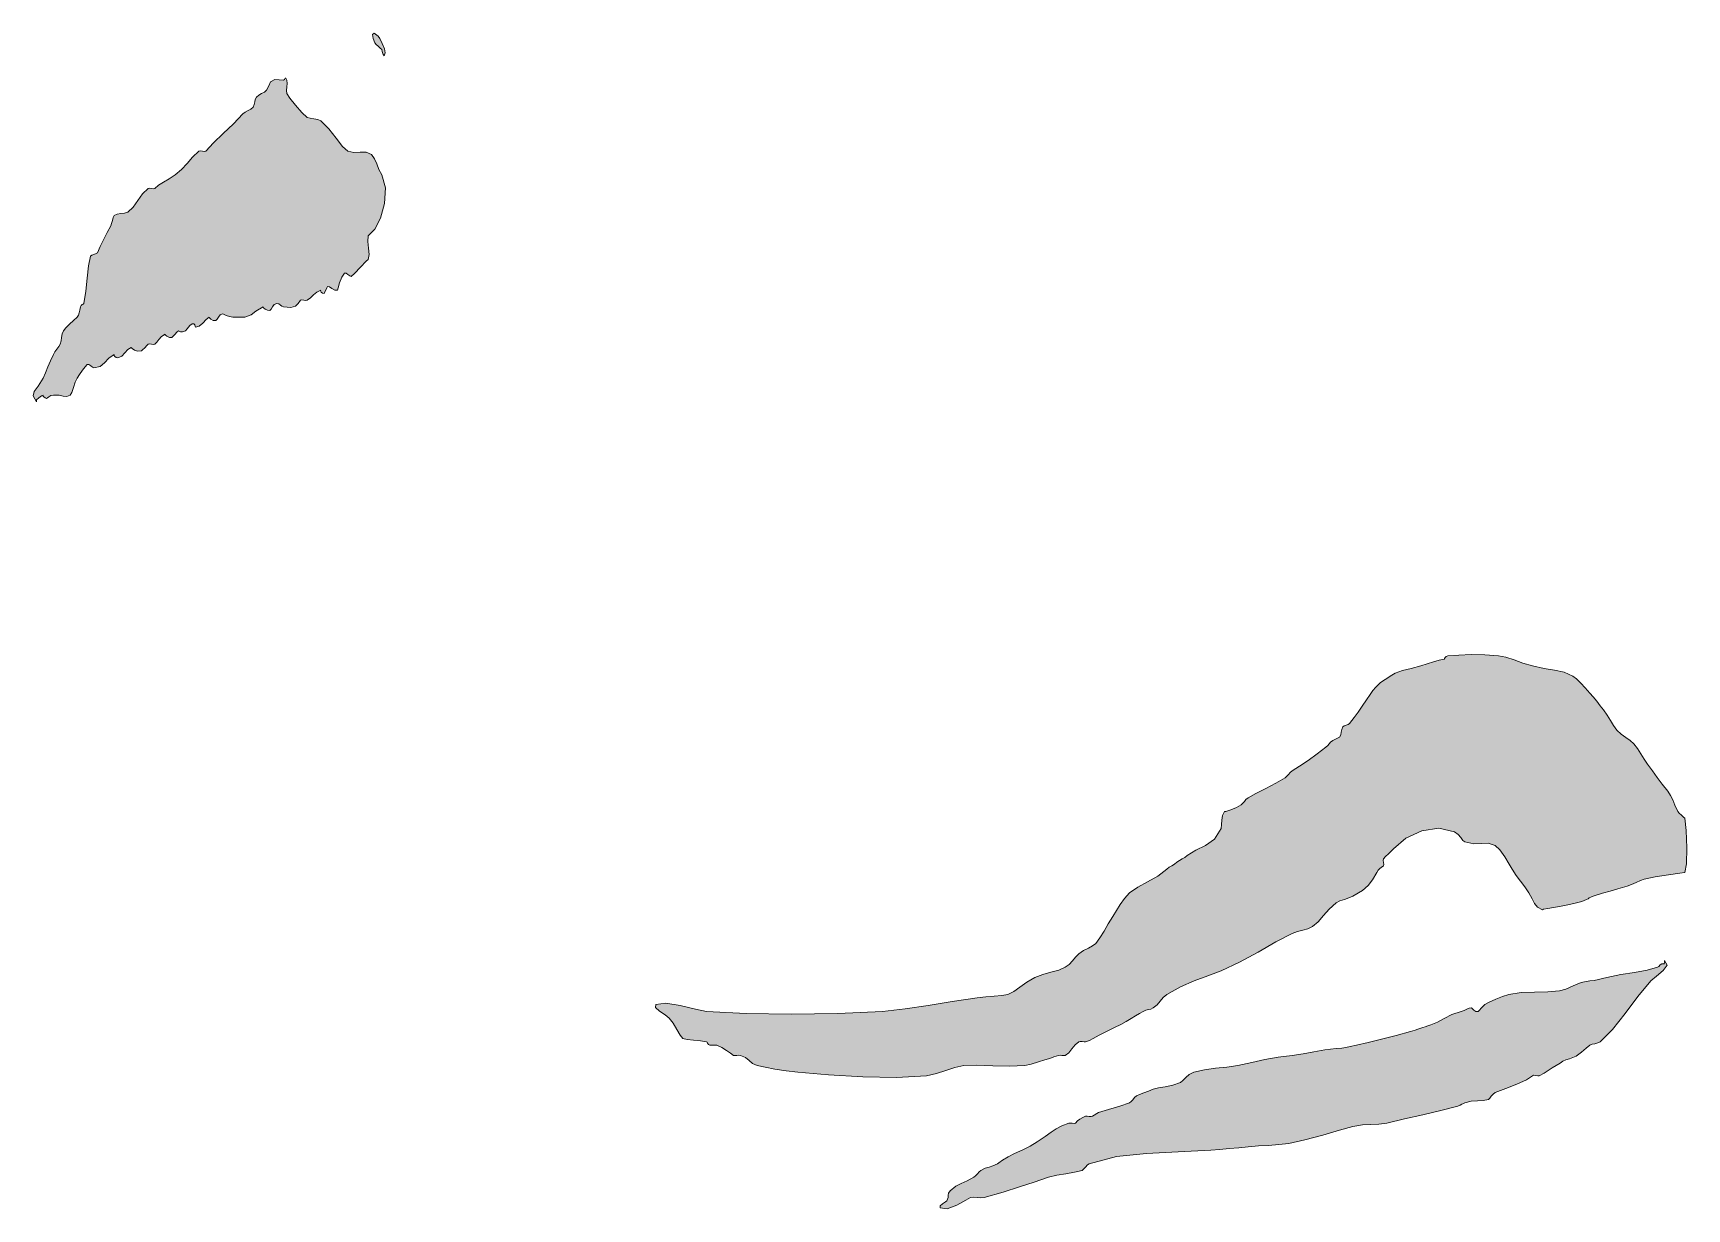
# Model space of a CAD drawing. Header units: inches. Extents: x -600 to 863, y -502 to 873.
# Drawn here: x -58 to -6.3, y 630.1 to 666.8 of the extents above; entities that cross this region are included whole.
import ezdxf

# ---------------------------------------------------------------- set-up
doc = ezdxf.new("R2010")
doc.units = ezdxf.units.IN
doc.header["$MEASUREMENT"] = 0
doc.layers.add('Layer 1', color=7, linetype='Continuous')

msp = doc.modelspace()

# ---------------------------------------------------------------- hatches: boundary and pattern name
at = {"layer": 'Layer 1', "true_color": 0xffffff}
for points in [[(-47.089, 666.313), (-47.138, 666.362), (-47.201, 666.419), (-47.262, 666.477), (-47.301, 666.525), (-47.356, 666.659), (-47.374, 666.782), (-47.328, 666.83), (-47.195, 666.737), (-47.146, 666.657), (-47.07, 666.506), (-47.005, 666.338), (-46.983, 666.208), (-47.01, 666.12), (-47.042, 666.164), (-47.07, 666.255)], [(-50.16, 665.361), (-50.13, 665.379), (-50.106, 665.416), (-50.083, 665.425), (-50.054, 665.361), (-50.045, 665.258), (-50.058, 665.147), (-50.068, 665.038), (-50.054, 664.937), (-49.962, 664.793), (-49.787, 664.572), (-49.586, 664.348), (-49.419, 664.196), (-49.33, 664.165), (-49.21, 664.149), (-49.088, 664.131), (-48.995, 664.09), (-48.744, 663.832), (-48.515, 663.54), (-48.315, 663.285), (-48.148, 663.137), (-47.956, 663.097), (-47.757, 663.108), (-47.569, 663.107), (-47.407, 663.031), (-47.315, 662.903), (-47.243, 662.739), (-47.174, 662.562), (-47.089, 662.396), (-46.97, 661.993), (-46.998, 661.507), (-47.125, 661.042), (-47.301, 660.702), (-47.344, 660.656), (-47.415, 660.587), (-47.482, 660.522), (-47.513, 660.49), (-47.527, 660.314), (-47.5, 660.107), (-47.48, 659.907), (-47.513, 659.749), (-47.574, 659.698), (-47.752, 659.514), (-47.942, 659.315), (-48.042, 659.22), (-48.087, 659.237), (-48.145, 659.286), (-48.204, 659.328), (-48.254, 659.325), (-48.334, 659.202), (-48.405, 659.022), (-48.454, 658.861), (-48.466, 658.796), (-48.557, 658.79), (-48.646, 658.844), (-48.725, 658.901), (-48.784, 658.902), (-48.805, 658.864), (-48.84, 658.792), (-48.874, 658.722), (-48.89, 658.69), (-48.941, 658.699), (-48.98, 658.733), (-49.001, 658.772), (-48.995, 658.796), (-49.119, 658.729), (-49.223, 658.644), (-49.318, 658.556), (-49.419, 658.479), (-49.464, 658.473), (-49.529, 658.482), (-49.592, 658.489), (-49.631, 658.479), (-49.703, 658.38), (-49.789, 658.293), (-49.928, 658.247), (-50.16, 658.267), (-50.214, 658.292), (-50.258, 658.328), (-50.306, 658.36), (-50.372, 658.373), (-50.449, 658.34), (-50.5, 658.271), (-50.541, 658.201), (-50.583, 658.161), (-50.661, 658.165), (-50.735, 658.199), (-50.787, 658.241), (-50.795, 658.267), (-51.021, 658.132), (-51.169, 658.018), (-51.369, 657.949), (-51.748, 657.949), (-51.847, 657.969), (-51.957, 658.005), (-52.042, 658.039), (-52.066, 658.055), (-52.142, 658.021), (-52.194, 657.952), (-52.235, 657.882), (-52.278, 657.843), (-52.358, 657.847), (-52.429, 657.883), (-52.477, 657.927), (-52.489, 657.949), (-52.58, 657.879), (-52.688, 657.765), (-52.802, 657.664), (-52.913, 657.631), (-52.922, 657.656), (-52.935, 657.703), (-52.963, 657.74), (-53.019, 657.737), (-53.091, 657.689), (-53.137, 657.634), (-53.177, 657.578), (-53.23, 657.525), (-53.318, 657.485), (-53.384, 657.49), (-53.425, 657.513), (-53.442, 657.525), (-53.501, 657.48), (-53.563, 657.411), (-53.618, 657.346), (-53.654, 657.313), (-53.731, 657.317), (-53.806, 657.352), (-53.858, 657.394), (-53.866, 657.419), (-53.98, 657.343), (-54.06, 657.252), (-54.122, 657.166), (-54.184, 657.102), (-54.229, 657.096), (-54.293, 657.105), (-54.356, 657.113), (-54.396, 657.102), (-54.436, 657.058), (-54.501, 656.988), (-54.567, 656.923), (-54.607, 656.89), (-54.724, 656.881), (-54.822, 656.921), (-54.892, 656.972), (-54.925, 656.996), (-55.03, 656.936), (-55.12, 656.828), (-55.218, 656.725), (-55.348, 656.678), (-55.391, 656.691), (-55.438, 656.721), (-55.467, 656.756), (-55.454, 656.784), (-55.624, 656.661), (-55.756, 656.522), (-55.896, 656.408), (-56.089, 656.361), (-56.133, 656.383), (-56.191, 656.429), (-56.251, 656.468), (-56.301, 656.467), (-56.364, 656.4), (-56.452, 656.288), (-56.543, 656.16), (-56.619, 656.043), (-56.676, 655.913), (-56.73, 655.746), (-56.782, 655.596), (-56.831, 655.514), (-56.942, 655.471), (-57.049, 655.48), (-57.179, 655.506), (-57.36, 655.514), (-57.439, 655.494), (-57.501, 655.458), (-57.545, 655.424), (-57.572, 655.408), (-57.618, 655.421), (-57.662, 655.454), (-57.687, 655.491), (-57.678, 655.514), (-57.732, 655.485), (-57.816, 655.428), (-57.884, 655.361), (-57.889, 655.302), (-57.995, 655.485), (-57.961, 655.623), (-57.838, 655.786), (-57.678, 656.043), (-57.604, 656.208), (-57.532, 656.393), (-57.453, 656.587), (-57.36, 656.784), (-57.311, 656.865), (-57.249, 656.951), (-57.19, 657.033), (-57.148, 657.102), (-57.115, 657.208), (-57.102, 657.316), (-57.084, 657.423), (-57.042, 657.525), (-56.966, 657.617), (-56.853, 657.727), (-56.729, 657.842), (-56.619, 657.949), (-56.572, 658.015), (-56.548, 658.087), (-56.533, 658.169), (-56.513, 658.267), (-56.488, 658.313), (-56.454, 658.342), (-56.423, 658.359), (-56.407, 658.373), (-56.343, 658.759), (-56.304, 659.168), (-56.263, 659.55), (-56.195, 659.855), (-56.157, 659.888), (-56.089, 659.912), (-56.021, 659.935), (-55.983, 659.961), (-55.896, 660.153), (-55.794, 660.368), (-55.681, 660.591), (-55.56, 660.808), (-55.537, 660.874), (-55.514, 660.966), (-55.488, 661.059), (-55.454, 661.125), (-55.369, 661.171), (-55.252, 661.187), (-55.131, 661.198), (-55.031, 661.231), (-54.862, 661.39), (-54.718, 661.592), (-54.57, 661.799), (-54.396, 661.973), (-54.351, 661.979), (-54.286, 661.97), (-54.224, 661.962), (-54.184, 661.973), (-54.066, 662.079), (-53.914, 662.174), (-53.737, 662.275), (-53.548, 662.396), (-53.348, 662.568), (-53.175, 662.756), (-53.004, 662.95), (-52.807, 663.137), (-52.763, 663.145), (-52.698, 663.135), (-52.636, 663.126), (-52.595, 663.137), (-52.352, 663.4), (-52.05, 663.691), (-51.729, 663.996), (-51.431, 664.302), (-51.358, 664.357), (-51.267, 664.405), (-51.178, 664.455), (-51.113, 664.514), (-51.076, 664.593), (-51.06, 664.676), (-51.044, 664.757), (-51.007, 664.831), (-50.937, 664.889), (-50.846, 664.937), (-50.755, 664.985), (-50.689, 665.043), (-50.622, 665.184), (-50.562, 665.306), (-50.435, 665.376)], [(-13.843, 647.255), (-13.834, 647.271), (-13.817, 647.306), (-13.786, 647.342), (-13.737, 647.361), (-13.389, 647.384), (-13, 647.398), (-12.582, 647.394), (-12.149, 647.361), (-11.917, 647.312), (-11.661, 647.229), (-11.385, 647.133), (-11.09, 647.043), (-10.726, 646.967), (-10.397, 646.913), (-10.098, 646.845), (-9.819, 646.726), (-9.705, 646.637), (-9.575, 646.506), (-9.435, 646.353), (-9.29, 646.196), (-9.185, 646.075), (-9.075, 645.936), (-8.967, 645.794), (-8.866, 645.667), (-8.746, 645.502), (-8.646, 645.338), (-8.55, 645.179), (-8.443, 645.031), (-8.313, 644.911), (-8.169, 644.81), (-8.029, 644.714), (-7.914, 644.608), (-7.803, 644.458), (-7.698, 644.292), (-7.595, 644.126), (-7.49, 643.973), (-7.333, 643.759), (-7.186, 643.556), (-7.031, 643.349), (-6.854, 643.125), (-6.765, 642.994), (-6.699, 642.855), (-6.632, 642.693), (-6.537, 642.49), (-6.496, 642.443), (-6.426, 642.379), (-6.358, 642.318), (-6.325, 642.279), (-6.276, 641.893), (-6.255, 641.358), (-6.269, 640.86), (-6.325, 640.584), (-6.48, 640.558), (-6.835, 640.509), (-7.253, 640.444), (-7.596, 640.373), (-7.709, 640.332), (-7.843, 640.274), (-7.985, 640.213), (-8.125, 640.161), (-8.412, 640.074), (-8.651, 640.005), (-8.893, 639.935), (-9.184, 639.843), (-9.263, 639.813), (-9.312, 639.788), (-9.349, 639.763), (-9.396, 639.737), (-9.547, 639.682), (-9.746, 639.629), (-9.981, 639.578), (-10.243, 639.526), (-10.425, 639.493), (-10.61, 639.463), (-10.744, 639.438), (-10.772, 639.42), (-10.932, 639.499), (-11.025, 639.613), (-11.099, 639.763), (-11.196, 639.949), (-11.326, 640.141), (-11.459, 640.312), (-11.593, 640.487), (-11.725, 640.69), (-11.817, 640.849), (-11.956, 641.072), (-12.112, 641.29), (-12.255, 641.432), (-12.469, 641.504), (-12.685, 641.495), (-12.924, 641.481), (-13.208, 641.538), (-13.262, 641.586), (-13.33, 641.674), (-13.415, 641.774), (-13.525, 641.855), (-14.021, 641.969), (-14.551, 641.886), (-15.044, 641.655), (-15.431, 641.326), (-15.505, 641.25), (-15.596, 641.167), (-15.684, 641.083), (-15.749, 641.008), (-15.755, 640.963), (-15.746, 640.898), (-15.738, 640.836), (-15.749, 640.796), (-15.816, 640.745), (-15.867, 640.705), (-15.912, 640.658), (-15.96, 640.584), (-16.096, 640.35), (-16.224, 640.177), (-16.405, 640.023), (-16.702, 639.843), (-16.827, 639.79), (-16.972, 639.743), (-17.114, 639.693), (-17.231, 639.632), (-17.443, 639.442), (-17.623, 639.236), (-17.791, 639.043), (-17.972, 638.891), (-18.113, 638.827), (-18.27, 638.786), (-18.436, 638.744), (-18.607, 638.679), (-19.111, 638.411), (-19.668, 638.098), (-20.251, 637.784), (-20.831, 637.514), (-21.241, 637.355), (-21.668, 637.193), (-22.101, 637.006), (-22.525, 636.773), (-22.641, 636.676), (-22.736, 636.562), (-22.833, 636.447), (-22.949, 636.349), (-23.022, 636.315), (-23.098, 636.296), (-23.178, 636.277), (-23.266, 636.243), (-23.385, 636.178), (-23.506, 636.104), (-23.639, 636.02), (-23.796, 635.926), (-23.963, 635.835), (-24.164, 635.736), (-24.392, 635.625), (-24.643, 635.502), (-24.738, 635.448), (-24.833, 635.389), (-24.94, 635.334), (-25.066, 635.291), (-25.116, 635.289), (-25.175, 635.296), (-25.232, 635.301), (-25.278, 635.291), (-25.393, 635.194), (-25.496, 635.067), (-25.596, 634.946), (-25.702, 634.867), (-25.751, 634.859), (-25.806, 634.864), (-25.862, 634.87), (-25.913, 634.867), (-25.983, 634.846), (-26.056, 634.818), (-26.137, 634.789), (-26.231, 634.761), (-26.341, 634.725), (-26.538, 634.66), (-26.766, 634.592), (-26.972, 634.549), (-27.452, 634.526), (-27.971, 634.542), (-28.466, 634.561), (-28.878, 634.549), (-29.156, 634.49), (-29.442, 634.395), (-29.736, 634.298), (-30.042, 634.231), (-30.979, 634.173), (-32.039, 634.192), (-33.106, 634.258), (-34.066, 634.337), (-34.438, 634.379), (-34.788, 634.435), (-35.094, 634.494), (-35.337, 634.549), (-35.487, 634.616), (-35.593, 634.706), (-35.703, 634.797), (-35.866, 634.867), (-35.917, 634.87), (-35.974, 634.863), (-36.029, 634.858), (-36.078, 634.867), (-36.18, 634.93), (-36.301, 635.021), (-36.443, 635.115), (-36.607, 635.185), (-36.659, 635.19), (-36.713, 635.185), (-36.768, 635.18), (-36.819, 635.185), (-36.867, 635.209), (-36.894, 635.243), (-36.909, 635.274), (-36.925, 635.291), (-37.112, 635.321), (-37.331, 635.339), (-37.531, 635.359), (-37.666, 635.396), (-37.747, 635.494), (-37.852, 635.672), (-37.97, 635.871), (-38.09, 636.032), (-38.222, 636.131), (-38.399, 636.248), (-38.527, 636.362), (-38.513, 636.455), (-38.201, 636.498), (-37.746, 636.423), (-37.276, 636.312), (-36.925, 636.243), (-35.688, 636.175), (-34.278, 636.151), (-32.815, 636.173), (-31.419, 636.243), (-30.709, 636.318), (-29.987, 636.428), (-29.241, 636.551), (-28.455, 636.667), (-28.191, 636.694), (-27.93, 636.714), (-27.692, 636.737), (-27.501, 636.773), (-27.316, 636.861), (-27.122, 636.998), (-26.906, 637.155), (-26.654, 637.302), (-26.407, 637.396), (-26.151, 637.466), (-25.909, 637.533), (-25.702, 637.62), (-25.586, 637.709), (-25.481, 637.822), (-25.381, 637.94), (-25.278, 638.043), (-25.128, 638.146), (-24.978, 638.221), (-24.846, 638.287), (-24.749, 638.361), (-24.617, 638.539), (-24.491, 638.752), (-24.361, 638.981), (-24.219, 639.208), (-24.102, 639.394), (-23.985, 639.584), (-23.853, 639.772), (-23.69, 639.949), (-23.437, 640.128), (-23.129, 640.294), (-22.811, 640.474), (-22.525, 640.69), (-22.45, 640.748), (-22.366, 640.796), (-22.282, 640.845), (-22.208, 640.902), (-22.132, 640.96), (-22.048, 641.008), (-21.964, 641.057), (-21.89, 641.114), (-21.623, 641.287), (-21.316, 641.43), (-21.032, 641.625), (-20.831, 641.961), (-20.813, 642.08), (-20.805, 642.225), (-20.784, 642.371), (-20.725, 642.49), (-20.677, 642.493), (-20.528, 642.543), (-20.346, 642.62), (-20.196, 642.702), (-20.143, 642.75), (-20.098, 642.806), (-20.049, 642.862), (-19.984, 642.914), (-19.737, 643.051), (-19.432, 643.208), (-19.111, 643.376), (-18.819, 643.549), (-18.767, 643.596), (-18.721, 643.651), (-18.671, 643.709), (-18.607, 643.761), (-18.371, 643.91), (-18.1, 644.089), (-17.818, 644.29), (-17.549, 644.502), (-17.494, 644.557), (-17.452, 644.61), (-17.405, 644.662), (-17.337, 644.714), (-17.289, 644.737), (-17.228, 644.762), (-17.168, 644.79), (-17.125, 644.82), (-17.084, 644.891), (-17.069, 644.973), (-17.056, 645.057), (-17.02, 645.137), (-16.975, 645.169), (-16.913, 645.191), (-16.852, 645.213), (-16.808, 645.243), (-16.669, 645.428), (-16.542, 645.602), (-16.416, 645.782), (-16.278, 645.984), (-16.166, 646.153), (-16.08, 646.273), (-15.988, 646.38), (-15.854, 646.514), (-15.779, 646.571), (-15.695, 646.62), (-15.611, 646.669), (-15.537, 646.726), (-15.381, 646.82), (-15.155, 646.895), (-14.881, 646.965), (-14.584, 647.043), (-14.377, 647.106), (-14.184, 647.167), (-14.005, 647.219)], [(-6.96, 637.726), (-6.964, 637.743), (-6.961, 637.778), (-6.958, 637.812), (-6.96, 637.832), (-6.876, 637.685), (-6.998, 637.516), (-7.207, 637.346), (-7.384, 637.196), (-7.794, 636.703), (-8.191, 636.174), (-8.582, 635.68), (-8.972, 635.291), (-9.046, 635.253), (-9.131, 635.232), (-9.216, 635.214), (-9.29, 635.185), (-9.41, 635.09), (-9.549, 634.966), (-9.718, 634.846), (-9.925, 634.761), (-10.047, 634.724), (-10.133, 634.682), (-10.222, 634.627), (-10.349, 634.549), (-10.467, 634.476), (-10.591, 634.394), (-10.726, 634.311), (-10.878, 634.231), (-10.924, 634.229), (-10.989, 634.236), (-11.052, 634.242), (-11.09, 634.231), (-11.274, 634.099), (-11.573, 633.963), (-11.921, 633.829), (-12.255, 633.702), (-12.32, 633.656), (-12.375, 633.591), (-12.422, 633.528), (-12.466, 633.49), (-12.628, 633.453), (-12.807, 633.442), (-13.001, 633.43), (-13.208, 633.385), (-13.245, 633.366), (-13.294, 633.336), (-13.354, 633.305), (-13.419, 633.279), (-13.955, 633.139), (-14.517, 633.009), (-15.086, 632.881), (-15.643, 632.75), (-15.894, 632.711), (-16.142, 632.704), (-16.405, 632.693), (-16.702, 632.644), (-17.12, 632.527), (-17.648, 632.374), (-18.206, 632.223), (-18.713, 632.114), (-19.023, 632.076), (-19.34, 632.053), (-19.662, 632.034), (-19.984, 632.008), (-20.278, 631.979), (-20.573, 631.951), (-20.864, 631.926), (-21.148, 631.902), (-22.167, 631.847), (-23.159, 631.802), (-24.099, 631.701), (-24.96, 631.479), (-25.011, 631.439), (-25.072, 631.37), (-25.13, 631.303), (-25.172, 631.267), (-25.412, 631.212), (-25.687, 631.167), (-25.97, 631.12), (-26.231, 631.055), (-26.68, 630.906), (-27.137, 630.752), (-27.644, 630.591), (-28.243, 630.42), (-28.346, 630.41), (-28.455, 630.42), (-28.563, 630.43), (-28.666, 630.42), (-28.819, 630.334), (-29.097, 630.179), (-29.397, 630.065), (-29.619, 630.103), (-29.614, 630.16), (-29.54, 630.227), (-29.452, 630.284), (-29.407, 630.314), (-29.369, 630.418), (-29.362, 630.492), (-29.352, 630.557), (-29.302, 630.632), (-29.13, 630.775), (-28.961, 630.862), (-28.777, 630.94), (-28.561, 631.055), (-28.507, 631.101), (-28.452, 631.163), (-28.398, 631.225), (-28.349, 631.267), (-28.206, 631.337), (-28.088, 631.375), (-27.969, 631.412), (-27.819, 631.479), (-27.781, 631.508), (-27.665, 631.587), (-27.494, 631.692), (-27.29, 631.796), (-27.03, 631.915), (-26.8, 632.03), (-26.577, 632.161), (-26.337, 632.326), (-26.147, 632.463), (-25.983, 632.57), (-25.811, 632.66), (-25.596, 632.75), (-25.55, 632.751), (-25.484, 632.744), (-25.422, 632.739), (-25.384, 632.75), (-25.319, 632.816), (-25.243, 632.874), (-25.158, 632.921), (-25.066, 632.961), (-25.021, 632.963), (-24.955, 632.956), (-24.892, 632.951), (-24.854, 632.961), (-24.666, 633.075), (-24.354, 633.178), (-24.001, 633.279), (-23.69, 633.385), (-23.646, 633.42), (-23.593, 633.481), (-23.535, 633.547), (-23.478, 633.596), (-23.379, 633.646), (-23.249, 633.698), (-23.1, 633.752), (-22.949, 633.808), (-22.785, 633.849), (-22.573, 633.884), (-22.337, 633.935), (-22.102, 634.02), (-22.021, 634.082), (-21.936, 634.172), (-21.827, 634.265), (-21.678, 634.337), (-21.348, 634.415), (-21.003, 634.462), (-20.652, 634.5), (-20.302, 634.549), (-19.865, 634.638), (-19.455, 634.732), (-19.044, 634.814), (-18.607, 634.867), (-18.257, 634.912), (-17.922, 634.978), (-17.586, 635.042), (-17.231, 635.079), (-17.046, 635.091), (-16.922, 635.111), (-16.793, 635.141), (-16.596, 635.185), (-16.229, 635.267), (-15.806, 635.374), (-15.354, 635.492), (-14.902, 635.608), (-14.832, 635.63), (-14.759, 635.657), (-14.678, 635.687), (-14.584, 635.714), (-14.514, 635.735), (-14.441, 635.763), (-14.36, 635.792), (-14.267, 635.82), (-14.06, 635.902), (-13.847, 636.022), (-13.606, 636.146), (-13.313, 636.243), (-13.225, 636.272), (-13.144, 636.31), (-13.068, 636.34), (-12.996, 636.349), (-12.966, 636.326), (-12.92, 636.281), (-12.859, 636.243), (-12.784, 636.243), (-12.744, 636.277), (-12.688, 636.34), (-12.627, 636.408), (-12.572, 636.455), (-12.437, 636.528), (-12.237, 636.621), (-12.02, 636.711), (-11.831, 636.773), (-11.443, 636.83), (-11.02, 636.844), (-10.604, 636.85), (-10.243, 636.879), (-10.047, 636.941), (-9.815, 637.044), (-9.559, 637.144), (-9.29, 637.196), (-9.157, 637.211), (-9.026, 637.237), (-8.895, 637.269), (-8.761, 637.302), (-8.321, 637.39), (-7.891, 637.462), (-7.5, 637.533), (-7.172, 637.62), (-7.137, 637.648), (-7.094, 637.693), (-7.037, 637.728)]]:
    msp.add_hatch(color=7, dxfattribs=at).paths.add_polyline_path(points)

# ---------------------------------------------------------------- linework, layer by layer
at = {"layer": 'Layer 1', "lineweight": 0}
for points in [[(-47.089, 666.313), (-47.138, 666.362), (-47.201, 666.419), (-47.262, 666.477), (-47.301, 666.525), (-47.356, 666.659), (-47.374, 666.782), (-47.328, 666.83), (-47.195, 666.737), (-47.146, 666.657), (-47.07, 666.506), (-47.005, 666.338), (-46.983, 666.208), (-47.01, 666.12), (-47.042, 666.164), (-47.07, 666.255), (-47.089, 666.313), (-47.089, 666.313)], [(-50.16, 665.361), (-50.13, 665.379), (-50.106, 665.416), (-50.083, 665.425), (-50.054, 665.361), (-50.045, 665.258), (-50.058, 665.147), (-50.068, 665.038), (-50.054, 664.937), (-49.962, 664.793), (-49.787, 664.572), (-49.586, 664.348), (-49.419, 664.196), (-49.33, 664.165), (-49.21, 664.149), (-49.088, 664.131), (-48.995, 664.09), (-48.744, 663.832), (-48.515, 663.54), (-48.315, 663.285), (-48.148, 663.137), (-47.956, 663.097), (-47.757, 663.108), (-47.569, 663.107), (-47.407, 663.031), (-47.315, 662.903), (-47.243, 662.739), (-47.174, 662.562), (-47.089, 662.396), (-46.97, 661.993), (-46.998, 661.507), (-47.125, 661.042), (-47.301, 660.702), (-47.344, 660.656), (-47.415, 660.587), (-47.482, 660.522), (-47.513, 660.49), (-47.527, 660.314), (-47.5, 660.107), (-47.48, 659.907), (-47.513, 659.749), (-47.574, 659.698), (-47.752, 659.514), (-47.942, 659.315), (-48.042, 659.22), (-48.087, 659.237), (-48.145, 659.286), (-48.204, 659.328), (-48.254, 659.325), (-48.334, 659.202), (-48.405, 659.022), (-48.454, 658.861), (-48.466, 658.796), (-48.557, 658.79), (-48.646, 658.844), (-48.725, 658.901), (-48.784, 658.902), (-48.805, 658.864), (-48.84, 658.792), (-48.874, 658.722), (-48.89, 658.69), (-48.941, 658.699), (-48.98, 658.733), (-49.001, 658.772), (-48.995, 658.796), (-49.119, 658.729), (-49.223, 658.644), (-49.318, 658.556), (-49.419, 658.479), (-49.464, 658.473), (-49.529, 658.482), (-49.592, 658.489), (-49.631, 658.479), (-49.703, 658.38), (-49.789, 658.293), (-49.928, 658.247), (-50.16, 658.267), (-50.214, 658.292), (-50.258, 658.328), (-50.306, 658.36), (-50.372, 658.373), (-50.449, 658.34), (-50.5, 658.271), (-50.541, 658.201), (-50.583, 658.161), (-50.661, 658.165), (-50.735, 658.199), (-50.787, 658.241), (-50.795, 658.267), (-51.021, 658.132), (-51.169, 658.018), (-51.369, 657.949), (-51.748, 657.949), (-51.847, 657.969), (-51.957, 658.005), (-52.042, 658.039), (-52.066, 658.055), (-52.142, 658.021), (-52.194, 657.952), (-52.235, 657.882), (-52.278, 657.843), (-52.358, 657.847), (-52.429, 657.883), (-52.477, 657.927), (-52.489, 657.949), (-52.58, 657.879), (-52.688, 657.765), (-52.802, 657.664), (-52.913, 657.631), (-52.922, 657.656), (-52.935, 657.703), (-52.963, 657.74), (-53.019, 657.737), (-53.091, 657.689), (-53.137, 657.634), (-53.177, 657.578), (-53.23, 657.525), (-53.318, 657.485), (-53.384, 657.49), (-53.425, 657.513), (-53.442, 657.525), (-53.501, 657.48), (-53.563, 657.411), (-53.618, 657.346), (-53.654, 657.313), (-53.731, 657.317), (-53.806, 657.352), (-53.858, 657.394), (-53.866, 657.419), (-53.98, 657.343), (-54.06, 657.252), (-54.122, 657.166), (-54.184, 657.102), (-54.229, 657.096), (-54.293, 657.105), (-54.356, 657.113), (-54.396, 657.102), (-54.436, 657.058), (-54.501, 656.988), (-54.567, 656.923), (-54.607, 656.89), (-54.724, 656.881), (-54.822, 656.921), (-54.892, 656.972), (-54.925, 656.996), (-55.03, 656.936), (-55.12, 656.828), (-55.218, 656.725), (-55.348, 656.678), (-55.391, 656.691), (-55.438, 656.721), (-55.467, 656.756), (-55.454, 656.784), (-55.624, 656.661), (-55.756, 656.522), (-55.896, 656.408), (-56.089, 656.361), (-56.133, 656.383), (-56.191, 656.429), (-56.251, 656.468), (-56.301, 656.467), (-56.364, 656.4), (-56.452, 656.288), (-56.543, 656.16), (-56.619, 656.043), (-56.676, 655.913), (-56.73, 655.746), (-56.782, 655.596), (-56.831, 655.514), (-56.942, 655.471), (-57.049, 655.48), (-57.179, 655.506), (-57.36, 655.514), (-57.439, 655.494), (-57.501, 655.458), (-57.545, 655.424), (-57.572, 655.408), (-57.618, 655.421), (-57.662, 655.454), (-57.687, 655.491), (-57.678, 655.514), (-57.732, 655.485), (-57.816, 655.428), (-57.884, 655.361), (-57.889, 655.302), (-57.995, 655.485), (-57.961, 655.623), (-57.838, 655.786), (-57.678, 656.043), (-57.604, 656.208), (-57.532, 656.393), (-57.453, 656.587), (-57.36, 656.784), (-57.311, 656.865), (-57.249, 656.951), (-57.19, 657.033), (-57.148, 657.102), (-57.115, 657.208), (-57.102, 657.316), (-57.084, 657.423), (-57.042, 657.525), (-56.966, 657.617), (-56.853, 657.727), (-56.729, 657.842), (-56.619, 657.949), (-56.572, 658.015), (-56.548, 658.087), (-56.533, 658.169), (-56.513, 658.267), (-56.488, 658.313), (-56.454, 658.342), (-56.423, 658.359), (-56.407, 658.373), (-56.343, 658.759), (-56.304, 659.168), (-56.263, 659.55), (-56.195, 659.855), (-56.157, 659.888), (-56.089, 659.912), (-56.021, 659.935), (-55.983, 659.961), (-55.896, 660.153), (-55.794, 660.368), (-55.681, 660.591), (-55.56, 660.808), (-55.537, 660.874), (-55.514, 660.966), (-55.488, 661.059), (-55.454, 661.125), (-55.369, 661.171), (-55.252, 661.187), (-55.131, 661.198), (-55.031, 661.231), (-54.862, 661.39), (-54.718, 661.592), (-54.57, 661.799), (-54.396, 661.973), (-54.351, 661.979), (-54.286, 661.97), (-54.224, 661.962), (-54.184, 661.973), (-54.066, 662.079), (-53.914, 662.174), (-53.737, 662.275), (-53.548, 662.396), (-53.348, 662.568), (-53.175, 662.756), (-53.004, 662.95), (-52.807, 663.137), (-52.763, 663.145), (-52.698, 663.135), (-52.636, 663.126), (-52.595, 663.137), (-52.352, 663.4), (-52.05, 663.691), (-51.729, 663.996), (-51.431, 664.302), (-51.358, 664.357), (-51.267, 664.405), (-51.178, 664.455), (-51.113, 664.514), (-51.076, 664.593), (-51.06, 664.676), (-51.044, 664.757), (-51.007, 664.831), (-50.937, 664.889), (-50.846, 664.937), (-50.755, 664.985), (-50.689, 665.043), (-50.622, 665.184), (-50.562, 665.306), (-50.435, 665.376), (-50.16, 665.361), (-50.16, 665.361)], [(-13.843, 647.255), (-13.834, 647.271), (-13.817, 647.306), (-13.786, 647.342), (-13.737, 647.361), (-13.389, 647.384), (-13, 647.398), (-12.582, 647.394), (-12.149, 647.361), (-11.917, 647.312), (-11.661, 647.229), (-11.385, 647.133), (-11.09, 647.043), (-10.726, 646.967), (-10.397, 646.913), (-10.098, 646.845), (-9.819, 646.726), (-9.705, 646.637), (-9.575, 646.506), (-9.435, 646.353), (-9.29, 646.196), (-9.185, 646.075), (-9.075, 645.936), (-8.967, 645.794), (-8.866, 645.667), (-8.746, 645.502), (-8.646, 645.338), (-8.55, 645.179), (-8.443, 645.031), (-8.313, 644.911), (-8.169, 644.81), (-8.029, 644.714), (-7.914, 644.608), (-7.803, 644.458), (-7.698, 644.292), (-7.595, 644.126), (-7.49, 643.973), (-7.333, 643.759), (-7.186, 643.556), (-7.031, 643.349), (-6.854, 643.125), (-6.765, 642.994), (-6.699, 642.855), (-6.632, 642.693), (-6.537, 642.49), (-6.496, 642.443), (-6.426, 642.379), (-6.358, 642.318), (-6.325, 642.279), (-6.276, 641.893), (-6.255, 641.358), (-6.269, 640.86), (-6.325, 640.584), (-6.48, 640.558), (-6.835, 640.509), (-7.253, 640.444), (-7.596, 640.373), (-7.709, 640.332), (-7.843, 640.274), (-7.985, 640.213), (-8.125, 640.161), (-8.412, 640.074), (-8.651, 640.005), (-8.893, 639.935), (-9.184, 639.843), (-9.263, 639.813), (-9.312, 639.788), (-9.349, 639.763), (-9.396, 639.737), (-9.547, 639.682), (-9.746, 639.629), (-9.981, 639.578), (-10.243, 639.526), (-10.425, 639.493), (-10.61, 639.463), (-10.744, 639.438), (-10.772, 639.42), (-10.932, 639.499), (-11.025, 639.613), (-11.099, 639.763), (-11.196, 639.949), (-11.326, 640.141), (-11.459, 640.312), (-11.593, 640.487), (-11.725, 640.69), (-11.817, 640.849), (-11.956, 641.072), (-12.112, 641.29), (-12.255, 641.432), (-12.469, 641.504), (-12.685, 641.495), (-12.924, 641.481), (-13.208, 641.538), (-13.262, 641.586), (-13.33, 641.674), (-13.415, 641.774), (-13.525, 641.855), (-14.021, 641.969), (-14.551, 641.886), (-15.044, 641.655), (-15.431, 641.326), (-15.505, 641.25), (-15.596, 641.167), (-15.684, 641.083), (-15.749, 641.008), (-15.755, 640.963), (-15.746, 640.898), (-15.738, 640.836), (-15.749, 640.796), (-15.816, 640.745), (-15.867, 640.705), (-15.912, 640.658), (-15.96, 640.584), (-16.096, 640.35), (-16.224, 640.177), (-16.405, 640.023), (-16.702, 639.843), (-16.827, 639.79), (-16.972, 639.743), (-17.114, 639.693), (-17.231, 639.632), (-17.443, 639.442), (-17.623, 639.236), (-17.791, 639.043), (-17.972, 638.891), (-18.113, 638.827), (-18.27, 638.786), (-18.436, 638.744), (-18.607, 638.679), (-19.111, 638.411), (-19.668, 638.098), (-20.251, 637.784), (-20.831, 637.514), (-21.241, 637.355), (-21.668, 637.193), (-22.101, 637.006), (-22.525, 636.773), (-22.641, 636.676), (-22.736, 636.562), (-22.833, 636.447), (-22.949, 636.349), (-23.022, 636.315), (-23.098, 636.296), (-23.178, 636.277), (-23.266, 636.243), (-23.385, 636.178), (-23.506, 636.104), (-23.639, 636.02), (-23.796, 635.926), (-23.963, 635.835), (-24.164, 635.736), (-24.392, 635.625), (-24.643, 635.502), (-24.738, 635.448), (-24.833, 635.389), (-24.94, 635.334), (-25.066, 635.291), (-25.116, 635.289), (-25.175, 635.296), (-25.232, 635.301), (-25.278, 635.291), (-25.393, 635.194), (-25.496, 635.067), (-25.596, 634.946), (-25.702, 634.867), (-25.751, 634.859), (-25.806, 634.864), (-25.862, 634.87), (-25.913, 634.867), (-25.983, 634.846), (-26.056, 634.818), (-26.137, 634.789), (-26.231, 634.761), (-26.341, 634.725), (-26.538, 634.66), (-26.766, 634.592), (-26.972, 634.549), (-27.452, 634.526), (-27.971, 634.542), (-28.466, 634.561), (-28.878, 634.549), (-29.156, 634.49), (-29.442, 634.395), (-29.736, 634.298), (-30.042, 634.231), (-30.979, 634.173), (-32.039, 634.192), (-33.106, 634.258), (-34.066, 634.337), (-34.438, 634.379), (-34.788, 634.435), (-35.094, 634.494), (-35.337, 634.549), (-35.487, 634.616), (-35.593, 634.706), (-35.703, 634.797), (-35.866, 634.867), (-35.917, 634.87), (-35.974, 634.863), (-36.029, 634.858), (-36.078, 634.867), (-36.18, 634.93), (-36.301, 635.021), (-36.443, 635.115), (-36.607, 635.185), (-36.659, 635.19), (-36.713, 635.185), (-36.768, 635.18), (-36.819, 635.185), (-36.867, 635.209), (-36.894, 635.243), (-36.909, 635.274), (-36.925, 635.291), (-37.112, 635.321), (-37.331, 635.339), (-37.531, 635.359), (-37.666, 635.396), (-37.747, 635.494), (-37.852, 635.672), (-37.97, 635.871), (-38.09, 636.032), (-38.222, 636.131), (-38.399, 636.248), (-38.527, 636.362), (-38.513, 636.455), (-38.201, 636.498), (-37.746, 636.423), (-37.276, 636.312), (-36.925, 636.243), (-35.688, 636.175), (-34.278, 636.151), (-32.815, 636.173), (-31.419, 636.243), (-30.709, 636.318), (-29.987, 636.428), (-29.241, 636.551), (-28.455, 636.667), (-28.191, 636.694), (-27.93, 636.714), (-27.692, 636.737), (-27.501, 636.773), (-27.316, 636.861), (-27.122, 636.998), (-26.906, 637.155), (-26.654, 637.302), (-26.407, 637.396), (-26.151, 637.466), (-25.909, 637.533), (-25.702, 637.62), (-25.586, 637.709), (-25.481, 637.822), (-25.381, 637.94), (-25.278, 638.043), (-25.128, 638.146), (-24.978, 638.221), (-24.846, 638.287), (-24.749, 638.361), (-24.617, 638.539), (-24.491, 638.752), (-24.361, 638.981), (-24.219, 639.208), (-24.102, 639.394), (-23.985, 639.584), (-23.853, 639.772), (-23.69, 639.949), (-23.437, 640.128), (-23.129, 640.294), (-22.811, 640.474), (-22.525, 640.69), (-22.45, 640.748), (-22.366, 640.796), (-22.282, 640.845), (-22.208, 640.902), (-22.132, 640.96), (-22.048, 641.008), (-21.964, 641.057), (-21.89, 641.114), (-21.623, 641.287), (-21.316, 641.43), (-21.032, 641.625), (-20.831, 641.961), (-20.813, 642.08), (-20.805, 642.225), (-20.784, 642.371), (-20.725, 642.49), (-20.677, 642.493), (-20.528, 642.543), (-20.346, 642.62), (-20.196, 642.702), (-20.143, 642.75), (-20.098, 642.806), (-20.049, 642.862), (-19.984, 642.914), (-19.737, 643.051), (-19.432, 643.208), (-19.111, 643.376), (-18.819, 643.549), (-18.767, 643.596), (-18.721, 643.651), (-18.671, 643.709), (-18.607, 643.761), (-18.371, 643.91), (-18.1, 644.089), (-17.818, 644.29), (-17.549, 644.502), (-17.494, 644.557), (-17.452, 644.61), (-17.405, 644.662), (-17.337, 644.714), (-17.289, 644.737), (-17.228, 644.762), (-17.168, 644.79), (-17.125, 644.82), (-17.084, 644.891), (-17.069, 644.973), (-17.056, 645.057), (-17.02, 645.137), (-16.975, 645.169), (-16.913, 645.191), (-16.852, 645.213), (-16.808, 645.243), (-16.669, 645.428), (-16.542, 645.602), (-16.416, 645.782), (-16.278, 645.984), (-16.166, 646.153), (-16.08, 646.273), (-15.988, 646.38), (-15.854, 646.514), (-15.779, 646.571), (-15.695, 646.62), (-15.611, 646.669), (-15.537, 646.726), (-15.381, 646.82), (-15.155, 646.895), (-14.881, 646.965), (-14.584, 647.043), (-14.377, 647.106), (-14.184, 647.167), (-14.005, 647.219), (-13.843, 647.255), (-13.843, 647.255)], [(-6.96, 637.726), (-6.964, 637.743), (-6.961, 637.778), (-6.958, 637.812), (-6.96, 637.832), (-6.876, 637.685), (-6.998, 637.516), (-7.207, 637.346), (-7.384, 637.196), (-7.794, 636.703), (-8.191, 636.174), (-8.582, 635.68), (-8.972, 635.291), (-9.046, 635.253), (-9.131, 635.232), (-9.216, 635.214), (-9.29, 635.185), (-9.41, 635.09), (-9.549, 634.966), (-9.718, 634.846), (-9.925, 634.761), (-10.047, 634.724), (-10.133, 634.682), (-10.222, 634.627), (-10.349, 634.549), (-10.467, 634.476), (-10.591, 634.394), (-10.726, 634.311), (-10.878, 634.231), (-10.924, 634.229), (-10.989, 634.236), (-11.052, 634.242), (-11.09, 634.231), (-11.274, 634.099), (-11.573, 633.963), (-11.921, 633.829), (-12.255, 633.702), (-12.32, 633.656), (-12.375, 633.591), (-12.422, 633.528), (-12.466, 633.49), (-12.628, 633.453), (-12.807, 633.442), (-13.001, 633.43), (-13.208, 633.385), (-13.245, 633.366), (-13.294, 633.336), (-13.354, 633.305), (-13.419, 633.279), (-13.955, 633.139), (-14.517, 633.009), (-15.086, 632.881), (-15.643, 632.75), (-15.894, 632.711), (-16.142, 632.704), (-16.405, 632.693), (-16.702, 632.644), (-17.12, 632.527), (-17.648, 632.374), (-18.206, 632.223), (-18.713, 632.114), (-19.023, 632.076), (-19.34, 632.053), (-19.662, 632.034), (-19.984, 632.008), (-20.278, 631.979), (-20.573, 631.951), (-20.864, 631.926), (-21.148, 631.902), (-22.167, 631.847), (-23.159, 631.802), (-24.099, 631.701), (-24.96, 631.479), (-25.011, 631.439), (-25.072, 631.37), (-25.13, 631.303), (-25.172, 631.267), (-25.412, 631.212), (-25.687, 631.167), (-25.97, 631.12), (-26.231, 631.055), (-26.68, 630.906), (-27.137, 630.752), (-27.644, 630.591), (-28.243, 630.42), (-28.346, 630.41), (-28.455, 630.42), (-28.563, 630.43), (-28.666, 630.42), (-28.819, 630.334), (-29.097, 630.179), (-29.397, 630.065), (-29.619, 630.103), (-29.614, 630.16), (-29.54, 630.227), (-29.452, 630.284), (-29.407, 630.314), (-29.369, 630.418), (-29.362, 630.492), (-29.352, 630.557), (-29.302, 630.632), (-29.13, 630.775), (-28.961, 630.862), (-28.777, 630.94), (-28.561, 631.055), (-28.507, 631.101), (-28.452, 631.163), (-28.398, 631.225), (-28.349, 631.267), (-28.206, 631.337), (-28.088, 631.375), (-27.969, 631.412), (-27.819, 631.479), (-27.781, 631.508), (-27.665, 631.587), (-27.494, 631.692), (-27.29, 631.796), (-27.03, 631.915), (-26.8, 632.03), (-26.577, 632.161), (-26.337, 632.326), (-26.147, 632.463), (-25.983, 632.57), (-25.811, 632.66), (-25.596, 632.75), (-25.55, 632.751), (-25.484, 632.744), (-25.422, 632.739), (-25.384, 632.75), (-25.319, 632.816), (-25.243, 632.874), (-25.158, 632.921), (-25.066, 632.961), (-25.021, 632.963), (-24.955, 632.956), (-24.892, 632.951), (-24.854, 632.961), (-24.666, 633.075), (-24.354, 633.178), (-24.001, 633.279), (-23.69, 633.385), (-23.646, 633.42), (-23.593, 633.481), (-23.535, 633.547), (-23.478, 633.596), (-23.379, 633.646), (-23.249, 633.698), (-23.1, 633.752), (-22.949, 633.808), (-22.785, 633.849), (-22.573, 633.884), (-22.337, 633.935), (-22.102, 634.02), (-22.021, 634.082), (-21.936, 634.172), (-21.827, 634.265), (-21.678, 634.337), (-21.348, 634.415), (-21.003, 634.462), (-20.652, 634.5), (-20.302, 634.549), (-19.865, 634.638), (-19.455, 634.732), (-19.044, 634.814), (-18.607, 634.867), (-18.257, 634.912), (-17.922, 634.978), (-17.586, 635.042), (-17.231, 635.079), (-17.046, 635.091), (-16.922, 635.111), (-16.793, 635.141), (-16.596, 635.185), (-16.229, 635.267), (-15.806, 635.374), (-15.354, 635.492), (-14.902, 635.608), (-14.832, 635.63), (-14.759, 635.657), (-14.678, 635.687), (-14.584, 635.714), (-14.514, 635.735), (-14.441, 635.763), (-14.36, 635.792), (-14.267, 635.82), (-14.06, 635.902), (-13.847, 636.022), (-13.606, 636.146), (-13.313, 636.243), (-13.225, 636.272), (-13.144, 636.31), (-13.068, 636.34), (-12.996, 636.349), (-12.966, 636.326), (-12.92, 636.281), (-12.859, 636.243), (-12.784, 636.243), (-12.744, 636.277), (-12.688, 636.34), (-12.627, 636.408), (-12.572, 636.455), (-12.437, 636.528), (-12.237, 636.621), (-12.02, 636.711), (-11.831, 636.773), (-11.443, 636.83), (-11.02, 636.844), (-10.604, 636.85), (-10.243, 636.879), (-10.047, 636.941), (-9.815, 637.044), (-9.559, 637.144), (-9.29, 637.196), (-9.157, 637.211), (-9.026, 637.237), (-8.895, 637.269), (-8.761, 637.302), (-8.321, 637.39), (-7.891, 637.462), (-7.5, 637.533), (-7.172, 637.62), (-7.137, 637.648), (-7.094, 637.693), (-7.037, 637.728), (-6.96, 637.726), (-6.96, 637.726)]]:
    msp.add_lwpolyline(points, dxfattribs=at)

doc.saveas('drawing.dxf')
